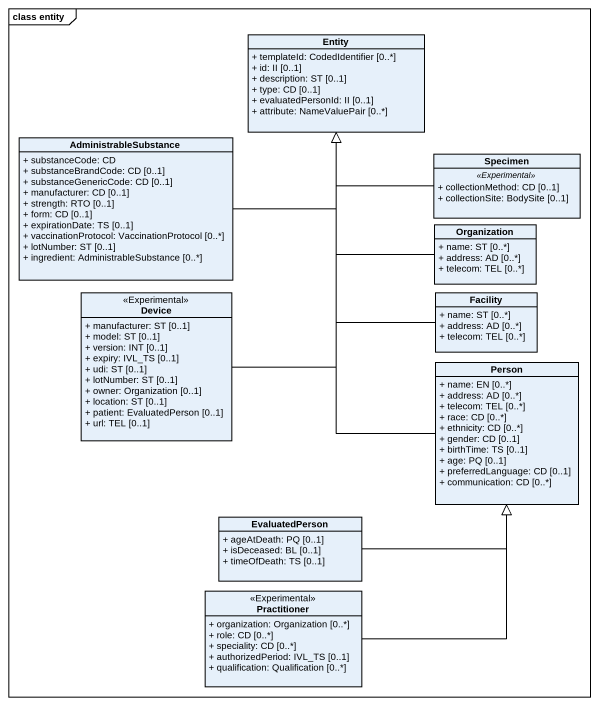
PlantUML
@startuml
mainframe class entity
hide circle
hide empty members
skinparam classAttributeIconSize 0
class "Entity" as Entity_ {
  + templateId: CodedIdentifier [0..*]
  + id: II [0..1]
  + description: ST [0..1]
  + type: CD [0..1]
  + evaluatedPersonId: II [0..1]
  + attribute: NameValuePair [0..*]
}
class AdministrableSubstance {
  + substanceCode: CD
  + substanceBrandCode: CD [0..1]
  + substanceGenericCode: CD [0..1]
  + manufacturer: CD [0..1]
  + strength: RTO [0..1]
  + form: CD [0..1]
  + expirationDate: TS [0..1]
  + vaccinationProtocol: VaccinationProtocol [0..*]
  + lotNumber: ST [0..1]
  + ingredient: AdministrableSubstance [0..*]
}
class Specimen {
  .. <<Experimental>> ..
  + collectionMethod: CD [0..1]
  + collectionSite: BodySite [0..1]
}
class Organization {
  + name: ST [0..*]
  + address: AD [0..*]
  + telecom: TEL [0..*]
}
class Device <<Experimental>> {
  + manufacturer: ST [0..1]
  + model: ST [0..1]
  + version: INT [0..1]
  + expiry: IVL_TS [0..1]
  + udi: ST [0..1]
  + lotNumber: ST [0..1]
  + owner: Organization [0..1]
  + location: ST [0..1]
  + patient: EvaluatedPerson [0..1]
  + url: TEL [0..1]
}
class Facility {
  + name: ST [0..*]
  + address: AD [0..*]
  + telecom: TEL [0..*]
}
class "Person" as Person_ {
  + name: EN [0..*]
  + address: AD [0..*]
  + telecom: TEL [0..*]
  + race: CD [0..*]
  + ethnicity: CD [0..*]
  + gender: CD [0..1]
  + birthTime: TS [0..1]
  + age: PQ [0..1]
  + preferredLanguage: CD [0..1]
  + communication: CD [0..*]
}
class EvaluatedPerson {
  + ageAtDeath: PQ [0..1]
  + isDeceased: BL [0..1]
  + timeOfDeath: TS [0..1]
}
class Practitioner <<Experimental>> {
  + organization: Organization [0..*]
  + role: CD [0..*]
  + speciality: CD [0..*]
  + authorizedPeriod: IVL_TS [0..1]
  + qualification: Qualification [0..*]
}
AdministrableSubstance -right-|> Entity_
Specimen -up-|> Entity_
Organization -up-|> Entity_
Device -up-|> Entity_
Facility -up-|> Entity_
Person_ -up-|> Entity_
EvaluatedPerson -right-|> Person_
Practitioner -up-|> Person_
@enduml
